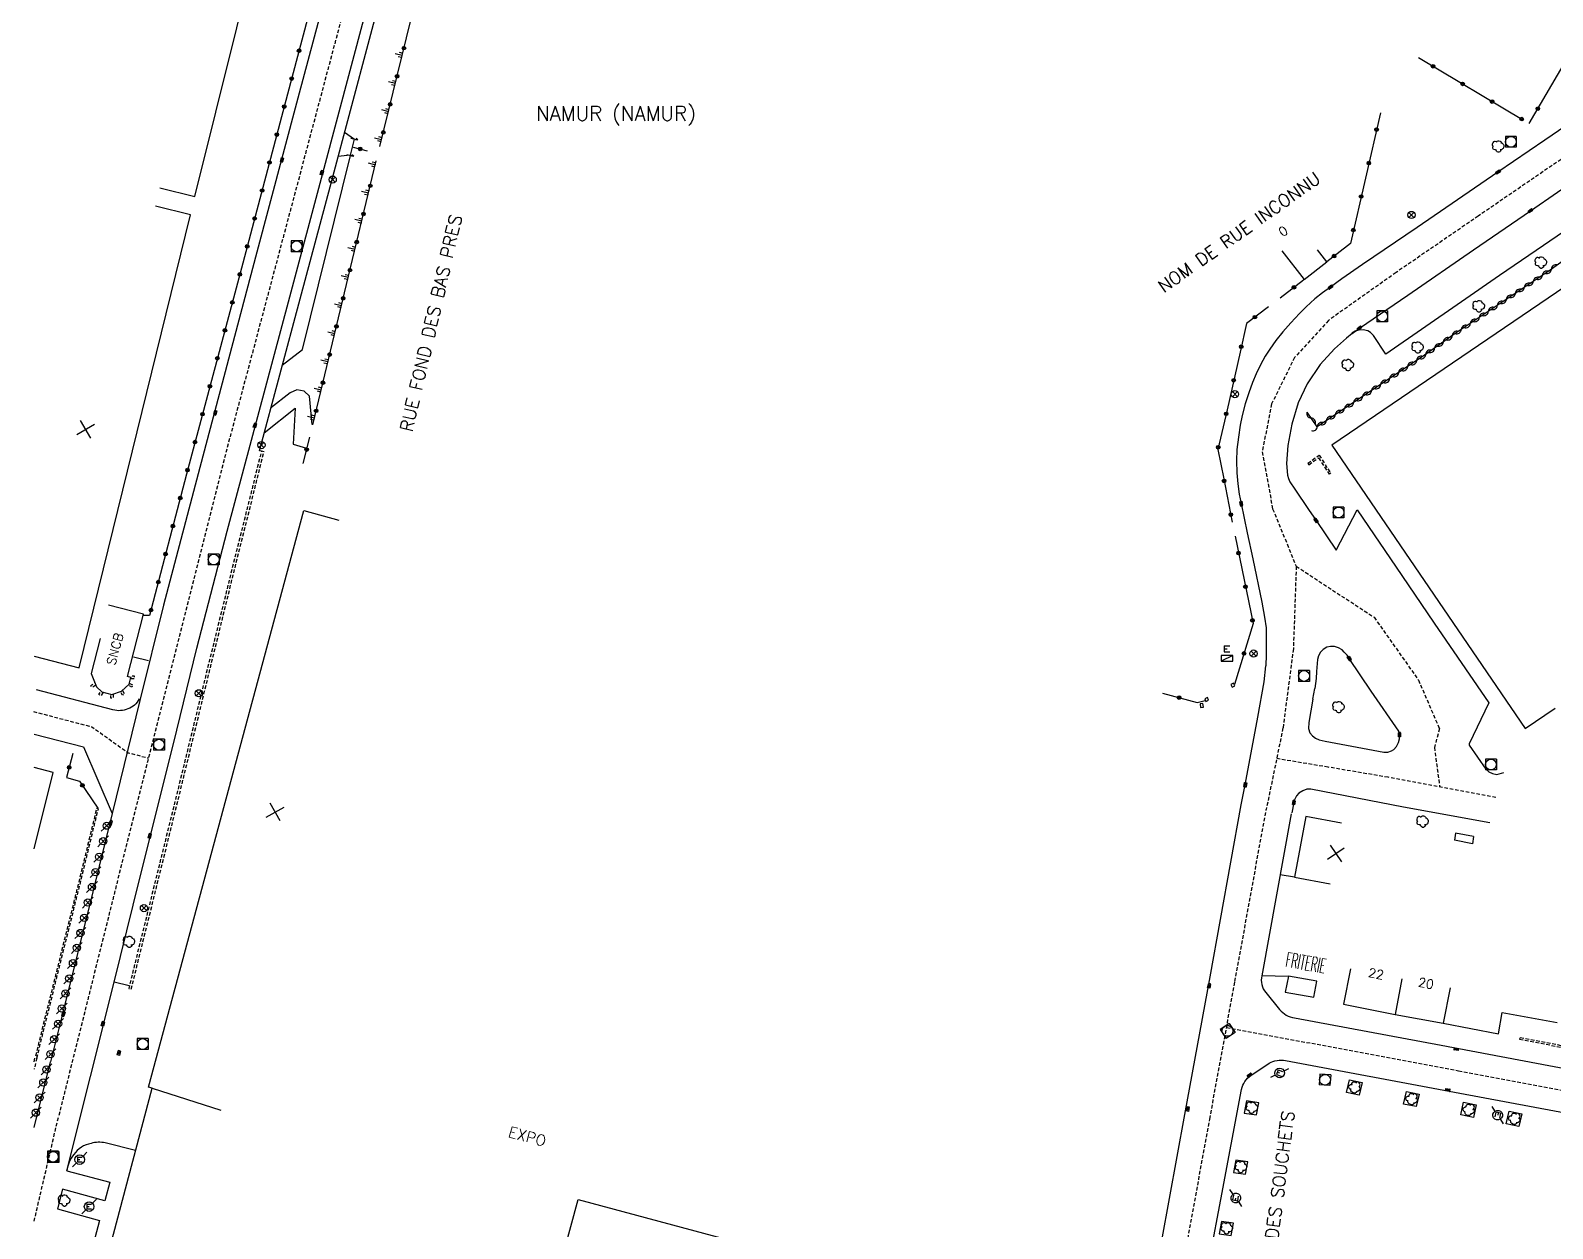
# Model space of a CAD drawing. Header units: millimetres. Extents: x 183999 to 185000, y 128000 to 129001.
# Drawn here: x 183999.5 to 184209.9, y 128582.9 to 128748.5 of the extents above; entities that cross this region are included whole.
import ezdxf
from ezdxf.enums import TextEntityAlignment as Align

# ---------------------------------------------------------------- set-up
doc = ezdxf.new("R2010")
doc.units = ezdxf.units.MM
doc.linetypes.add('DASHED', pattern=[0.75, 0.5, -0.25])
doc.layers.get('0').update_dxf_attribs({"linetype": 'CONTINUOUS'})
for name, color, linetype in [('W0001', 6, 'DASHED'), ('W0008', 7, 'CONTINUOUS'), ('W0100', 7, 'CONTINUOUS'), ('W0105', 7, 'CONTINUOUS'), ('W0112', 1, 'DASHED'), ('W0211', 2, 'CONTINUOUS'), ('W0300', 7, 'CONTINUOUS'), ('W0310', 3, 'CONTINUOUS'), ('W0322', 7, 'CONTINUOUS'), ('W0334', 7, 'CONTINUOUS'), ('W0400', 7, 'CONTINUOUS'), ('W0420', 7, 'CONTINUOUS'), ('W0430', 7, 'CONTINUOUS'), ('W0454', 7, 'CONTINUOUS'), ('W0469', 7, 'CONTINUOUS'), ('W0471', 7, 'CONTINUOUS'), ('W0980', 7, 'CONTINUOUS'), ('W0984', 7, 'CONTINUOUS'), ('W0989', 7, 'CONTINUOUS'), ('W0991', 7, 'CONTINUOUS'), ('W1102', 7, 'CONTINUOUS')]:
    doc.layers.add(name, color=color, linetype=linetype)
doc.styles.get("Standard").update_dxf_attribs({"font": 'romans.shx', "width": 0.85})

# ---------------------------------------------------------------- blocks, each defined once
blk = doc.blocks.new('T400')
for p, q in [((-0.15, 0.3), (0.15, 0.3)), ((-0.15, -0.25), (-0.15, 0.3)), ((-0.15, 0.15), (0.15, 0.15)), ((-0.15, 0), (0.15, 0)), ((0.15, 0.3), (0.15, -0.25)), ((-0.15, -0.15), (0.15, -0.15)), ((-0.15, -0.25), (-0.15, -0.3)), ((-0.15, -0.3), (0.15, -0.3)), ((0.15, -0.3), (0.15, -0.25))]:
    blk.add_line(p, q)
blk = doc.blocks.new('T471')
for p, q in [((-0.333334, 0.333334), (-0.333334, -0.333334)), ((-0.333334, 0.333334), (0.333334, 0.333334)), ((-0.333334, 0), (0, 0)), ((0.500001, 0.500001), (1.000002, 1.000002)), ((-0.500001, -0.500001), (-1.000002, -1.000002)), ((-0.333334, -0.333334), (0.333334, -0.333334))]:
    blk.add_line(p, q)
blk.add_ellipse((0, 0), major_axis=(0.471405, 0.471405), ratio=1, start_param=5.4977871438, end_param=11.780972451)
blk = doc.blocks.new('T420')
for p, q in [((0.75, 0.75), (-0.75, 0.75)), ((-0.75, 0.75), (-0.75, -0.75)), ((0.75, 0.75), (0.75, -0.75)), ((0.75, -0.75), (-0.75, -0.75))]:
    blk.add_line(p, q)
blk.add_ellipse((0, 0), major_axis=(-0.53, 0.53), ratio=1, start_param=3.926991, end_param=10.210176)
blk = doc.blocks.new('T300')
for p, q in [((-0.8, 0.51), (-0.86, 0.34)), ((-0.86, 0.34), (-0.86, 0.17)), ((-0.86, 0.17), (-0.74, 0.06)), ((-0.69, 0.63), (-0.8, 0.51)), ((-0.8, -0.06), (-0.74, 0.06)), ((-0.74, 0.06), (-0.69, 0.11)), ((-0.57, 0.69), (-0.69, 0.63)), ((-0.46, 0.69), (-0.57, 0.69)), ((-0.29, 0.63), (-0.46, 0.69)), ((-0.29, 0.63), (-0.17, 0.74)), ((-0.23, 0.57), (-0.29, 0.63)), ((-0.17, 0.74), (-0.06, 0.8)), ((-0.06, 0.8), (0.06, 0.8)), ((0.06, 0.8), (0.23, 0.74)), ((0.23, 0.74), (0.34, 0.63)), ((0.34, 0.63), (0.4, 0.51)), ((0.46, 0.46), (0.34, 0.46)), ((0.4, 0.51), (0.4, 0.46)), ((0.57, 0.4), (0.46, 0.46)), ((0.57, 0.4), (0.69, 0.29)), ((0.69, 0.29), (0.74, 0.17)), ((0.74, 0.06), (0.69, -0.17)), ((0.74, 0.17), (0.74, 0.06)), ((-0.8, -0.17), (-0.8, -0.06)), ((-0.8, -0.23), (-0.8, -0.17)), ((-0.74, -0.34), (-0.8, -0.23)), ((-0.69, -0.4), (-0.74, -0.34)), ((-0.51, -0.46), (-0.69, -0.4)), ((-0.4, -0.46), (-0.51, -0.46)), ((-0.4, -0.46), (-0.34, -0.46)), ((-0.34, -0.46), (-0.34, -0.4)), ((-0.34, -0.51), (-0.34, -0.46)), ((-0.29, -0.63), (-0.34, -0.51)), ((-0.17, -0.74), (-0.29, -0.63)), ((-0.06, -0.8), (-0.17, -0.74)), ((0.06, -0.8), (-0.06, -0.8)), ((0.17, -0.74), (0.06, -0.8)), ((0.23, -0.69), (0.17, -0.74)), ((0.29, -0.46), (0.23, -0.46)), ((0.29, -0.63), (0.23, -0.69)), ((0.46, -0.4), (0.29, -0.46)), ((0.34, -0.51), (0.29, -0.63)), ((0.34, -0.51), (0.34, -0.46)), ((0.57, -0.34), (0.46, -0.4)), ((0.63, -0.29), (0.57, -0.34)), ((0.69, -0.17), (0.63, -0.29))]:
    blk.add_line(p, q)
blk = doc.blocks.new('t991o')
at = {"color": 0, "linetype": 'Continuous'}
for p, q in [((-1, 1), (1, -1)), ((-1, -1), (1, 1))]:
    blk.add_line(p, q, dxfattribs=at)
blk = doc.blocks.new('T454')
for p, q in [((-0.25, 0.25), (0.25, -0.25)), ((-0.25, -0.25), (0.25, 0.25)), ((0.75, 0.75), (0.375, 0.375)), ((-0.375, -0.375), (-0.75, -0.75))]:
    blk.add_line(p, q)
blk.add_ellipse((0, 0), major_axis=(0.354, 0.354), ratio=1, start_param=5.497787143782138, end_param=11.78097245096172)
blk = doc.blocks.new('T469')
at = {"color": 0, "linetype": 'Continuous', "flags": 128}
for points in [[(-0.35, 0.35), (0.35, -0.35)], [(-0.35, -0.35), (0.35, 0.35)]]:
    blk.add_lwpolyline(points, dxfattribs=at)
at = {"color": 0, "linetype": 'Continuous'}
blk.add_circle((0, 0), 0.5, dxfattribs=at)
blk = doc.blocks.new('t105o')
for p, q in [((-0.5, 0), (0.5, 0)), ((0.5, 0), (0.2, 0.1)), ((0.5, 0), (0.2, -0.1))]:
    blk.add_line(p, q)
blk = doc.blocks.new('t322o')
at = {"color": 0, "linetype": 'Continuous'}
for radius in [0.25, 0.15]:
    blk.add_circle((0, 0), radius, dxfattribs=at)
blk = doc.blocks.new('t211o')
at = {"color": 0, "linetype": 'Continuous'}
for p, q in [((-0.29, 0.5), (-0.29, 0)), ((0, 1), (0, 0)), ((0.29, 0.5), (0.29, 0))]:
    blk.add_line(p, q, dxfattribs=at)
blk = doc.blocks.new('T430')
at = {"flags": 128}
for points in [[(0.8, 0.8), (-0.8, 0.8)], [(-0.8, 0.8), (-0.8, 0)], [(0.8, 0.8), (-0.8, 0)], [(-0.8, 0), (0.8, 0)], [(-0.4, 2.1), (0.4, 2.1)], [(-0.4, 2.1), (-0.4, 1.3)], [(-0.4, 1.7), (0, 1.7)], [(-0.4, 1.3), (0.4, 1.3)], [(0.8, 0), (0.8, 0.8)]]:
    blk.add_lwpolyline(points, dxfattribs=at)
blk = doc.blocks.new('t310o')
at = {"color": 0, "linetype": 'Continuous'}
for centre, start, end in [((-0.5, 0.38), 216.8699, 323.1304), ((0.5, -0.37), 36.8699, 143.1303)]:
    blk.add_arc(centre, 0.625, start, end, dxfattribs=at)

msp = doc.modelspace()

# ---------------------------------------------------------------- linework, layer by layer
at = {"layer": 'W0001', "flags": 128}
for points in [[(184000, 128854.35), (184016.09, 128852), (184022.22, 128851.1), (184032.6, 128851.04), (184057.95, 128845.31), (184070.39, 128835.66), (184066.04, 128824.56), (184060.37, 128815.03), (184052.86, 128789.01), (184042.35, 128749.62), (184026.55, 128690.29), (184012.73, 128635.76), (184003.39, 128598.39)], [(183999.9, 128654.33), (184007.98, 128652.23), (184012.99, 128648.63), (184015.81, 128647.91)]]:
    msp.add_lwpolyline(points, dxfattribs=at)
at = {"layer": 'W0001'}
for points in [[(184245.53, 128756.01), (184238.17, 128749.81), (184231.08, 128744.36), (184215.44, 128733.63), (184199.67, 128722.83), (184188.3, 128715.02), (184178.96, 128708.41), (184174.27, 128703.28), (184171.1, 128696.86), (184169.79, 128690.24), (184171.24, 128682.35), (184174.5, 128674.41), (184185.27, 128667.36), (184191.39, 128658.69), (184194.3, 128651.97), (184193.6, 128649.38), (184194.33, 128643.9)], [(184174.5, 128674.41), (184174.1, 128663), (184172.67, 128652.08), (184170.35, 128640.8)], [(184202.11, 128642.44), (184187.2, 128645.24), (184178.92, 128646.64), (184171.82, 128647.82)], [(184000, 128583.86), (184003.39, 128598.39), (184003.39, 128598.39)]]:
    msp.add_lwpolyline(points, dxfattribs=at)
for points in [[(184091.61, 128303.54, 0.039606), (184092.79, 128309.27, 0.108349), (184092.5, 128312.43), (184089.69, 128321.28, -0.083266), (184089.6, 128324.34, -0.044537), (184090.92, 128330.12), (184097.85, 128351.45), (184104.05, 128374.07), (184110.66, 128398.08), (184116.64, 128419.82), (184122.11, 128439.68), (184130.12, 128468.69), (184136.6, 128492.22), (184142.85, 128514.77), (184155.57, 128562.75), (184158.33, 128574.83), (184162.54, 128597.99), (184166.03, 128617.02), (184170.35, 128640.8)], [(184164.86, 128610.67), (184196.95, 128604.67), (184225.31, 128599.35, -0.19957), (184229.22, 128596.87), (184230.96, 128594.28, -0.184734), (184231.87, 128589.87), (184229.11, 128575.35), (184224.33, 128550.15), (184222.96, 128540.9), (184218.87, 128522.21), (184214.7, 128503.19), (184206.92, 128467.15, 0.014503), (184202.48, 128444.35), (184196.08, 128408.95), (184191.88, 128385.81), (184188.57, 128367.66, 0.173974), (184190.98, 128353.1, 5.111938)]]:
    msp.add_lwpolyline(points, format="xyb", dxfattribs=at)
at = {"layer": 'W0008'}
msp.add_line((184176.8, 128656.04), (184177.05, 128657.51), dxfattribs=at)
at = {"layer": 'W0008', "flags": 128}
for points in [[(184061.62, 128834.61), (184056.72, 128815.11), (184054.87, 128808.16), (184049.98, 128789.84), (184043.55, 128765.65), (184036.45, 128739.14), (184030.62, 128717.15), (184022.66, 128687.2), (184017.89, 128669.05), (184014.63, 128655.84), (184010.79, 128640.24), (184008.13, 128629.42), (184003.93, 128612.54), (184002.26, 128605.92)], [(184031.41, 128690.31), (184031.14, 128690.38), (184036.8, 128711.37), (184041.1, 128727.58), (184048.98, 128757.17), (184050.87, 128764.29), (184055.64, 128782.33), (184057.08, 128783.37), (184059.59, 128783.26)], [(184004.53, 128590.86), (184011.08, 128616.94), (184013.7, 128627.55), (184016.11, 128637.18), (184019.25, 128649.88), (184022.51, 128663.08), (184026.69, 128679.29), (184035.34, 128711.65), (184039.91, 128728.78), (184047.65, 128757.89)], [(184042.93, 128734.42), (184044.28, 128733.47)], [(184043.72, 128731.23), (184042.02, 128731.08)], [(184038.43, 128694.01), (184038.08, 128697.93), (184037.32, 128698.62), (184036.31, 128698.81), (184035.4, 128698.41), (184032.7, 128696.27)], [(184031.81, 128692.88), (184036.08, 128696.28), (184035.82, 128691.3), (184037.65, 128690.76)], [(184013.73, 128661.88), (184015.82, 128661.37)], [(184014.53, 128656.08), (184014.4, 128655.84), (184014.24, 128655.62), (184014.07, 128655.42), (184013.89, 128655.23), (184013.68, 128655.07), (184013.46, 128654.92), (184013.22, 128654.8), (184012.97, 128654.69), (184012.72, 128654.6), (184012.46, 128654.54), (184012.21, 128654.49), (184011.95, 128654.46), (184011.69, 128654.45), (184011.43, 128654.47), (184011.16, 128654.5), (184010.9, 128654.55), (184000.32, 128657.31)], [(184000, 128651.21), (184006.81, 128649.44), (184010.8, 128640.23)], [(184013.14, 128616.42), (184011.08, 128616.94)], [(184000, 128596.85), (184002.26, 128605.92)]]:
    msp.add_lwpolyline(points, dxfattribs=at)
at = {"layer": 'W0008'}
for points in [[(184182.25, 128706.59), (184183.25, 128707.34), (184189.91, 128711.87), (184199.03, 128718.16), (184206.88, 128723.57), (184218.1, 128731.27), (184227.96, 128738.01), (184237.66, 128744.71), (184239.84, 128746.22), (184241.07, 128747.03), (184241.87, 128747.5), (184242.67, 128747.82), (184243.42, 128748.06), (184244.25, 128748.2), (184244.85, 128748.27), (184245.28, 128748.3), (184246.23, 128748.23), (184247.18, 128748.11), (184248.13, 128747.9), (184248.96, 128747.58)], [(184218.45, 128739.88), (184208.85, 128733.31), (184202.39, 128728.91), (184191.23, 128721.24), (184183.68, 128716.12), (184180.81, 128714.15), (184179.23, 128713.01), (184178.12, 128712.22), (184177.08, 128711.38), (184175.88, 128710.3), (184174.97, 128709.37), (184173.76, 128708.09), (184172.63, 128706.81), (184171.67, 128705.61), (184170.84, 128704.43), (184170.2, 128703.46), (184169.56, 128702.26), (184168.97, 128701.04), (184168.46, 128699.81), (184167.93, 128698.4), (184167.46, 128696.85), (184167.02, 128695.27), (184166.73, 128693.93), (184166.5, 128692.27), (184166.31, 128690.54), (184166.25, 128688.99), (184166.3, 128687.32), (184166.42, 128685.79), (184166.62, 128684.38), (184166.89, 128683.07), (184167.7, 128679.02), (184168.49, 128675.46), (184169.76, 128669.45), (184170.12, 128667.4), (184170.32, 128665.92), (184170.36, 128663.66), (184170.36, 128662.16), (184170.3, 128660.64)], [(184228.03, 128738.09), (184227.59, 128737.75), (184227.25, 128737.32), (184227.07, 128736.8), (184227, 128736.26), (184227.07, 128735.76), (184227.3, 128735.26), (184228.98, 128732.75), (184223.3, 128728.81), (184215.63, 128723.49), (184202.61, 128714.61), (184197.36, 128710.97), (184186.87, 128703.73), (184185.18, 128706.3), (184184.79, 128706.71), (184184.38, 128706.98), (184183.75, 128707.09), (184183.17, 128707.06), (184182.67, 128706.93), (184182.2, 128706.62)], [(184182.25, 128706.59), (184181.44, 128705.97), (184179.79, 128704.49), (184177.8, 128702.31), (184176.01, 128699.63), (184174.78, 128696.99), (184173.89, 128694.05), (184173.36, 128691.12), (184173.15, 128688.64), (184173.27, 128687.03), (184173.41, 128686.57), (184173.62, 128686.1), (184174.29, 128685.06), (184176.21, 128682.26), (184177.24, 128680.74), (184180.04, 128676.62), (184182.92, 128682.2), (184189.11, 128673.15), (184193.57, 128666.57), (184201.12, 128655.54), (184198.4, 128649.86), (184198.39, 128649.69), (184200.71, 128646.35), (184201.14, 128645.99), (184201.65, 128645.77), (184202.22, 128645.65), (184203.2, 128645.9)], [(184176.79, 128656.04), (184176.23, 128652.82), (184176.18, 128652.01), (184176.39, 128651.41), (184176.75, 128650.98), (184177.17, 128650.66), (184177.67, 128650.44), (184178.48, 128650.23), (184186.62, 128648.71), (184187.16, 128648.72), (184187.68, 128648.88), (184187.99, 128649.08), (184188.36, 128649.51), (184188.64, 128650.03), (184188.79, 128650.54), (184188.78, 128651.12), (184188.67, 128651.6), (184184.86, 128657.16), (184181.84, 128661.67), (184181.53, 128662.14), (184181.13, 128662.54), (184180.84, 128662.86), (184180.35, 128663.13), (184179.79, 128663.32), (184179.25, 128663.32), (184178.72, 128663.23), (184178.24, 128662.93), (184177.85, 128662.54), (184177.57, 128662.04), (184177.45, 128661.52), (184177.38, 128660.97), (184177.3, 128659.87), (184177.24, 128658.88), (184177.05, 128657.51)], [(184166.9, 128641.43), (184167.46, 128644.21), (184169.17, 128653.57), (184170.08, 128658.43), (184170.3, 128660.64)], [(184201.27, 128638.94), (184189.34, 128641.12), (184176.51, 128643.6), (184175.95, 128643.58), (184175.39, 128643.38), (184174.88, 128643.06), (184174.54, 128642.67), (184174.24, 128642.13), (184174.17, 128641.74), (184173.91, 128640.32)]]:
    msp.add_lwpolyline(points, dxfattribs=at)
for points in [[(184173.81, 128640.17), (184169.76, 128617.81, 0.24422), (184170.28, 128615.47), (184172.19, 128613.16, 0.179217), (184174.28, 128611.97), (184194.53, 128608.22), (184229.94, 128601.54, 0.100304), (184230.95, 128601.55), (184234, 128602.07, 0.085529), (184235.8, 128603), (184248.93, 128611.9), (184265.45, 128623.12), (184293.88, 128642.37), (184322.03, 128661.3, 0.165342), (184323.38, 128663.23), (184323.73, 128664.81, 0.180333), (184323.22, 128666.91), (184312.82, 128681.99, 0.010959), (184301.12, 128697.47)], [(184101.21, 128561.92), (184121.74, 128565.46), (184149.01, 128570.04, 0.110609), (184151.33, 128571.11), (184153.85, 128573.53, 0.182705), (184154.88, 128575.4), (184159.1, 128598.61), (184162.58, 128617.64), (184166.9, 128641.43)], [(184228.43, 128592.66, -0.182231), (184228.91, 128590.38), (184226.17, 128575.91), (184223.17, 128560.12, -0.194415), (184221.95, 128558.18), (184219.49, 128556.51, -0.204392), (184217.17, 128556.03), (184199.32, 128559.44), (184165.43, 128565.85, -0.200249), (184163.51, 128567.12), (184161.8, 128569.56, -0.21534), (184161.24, 128571.77), (184164.08, 128586.88), (184166.94, 128602.1, -0.183932), (184168.22, 128604.01), (184170.76, 128605.7, -0.191567), (184173.01, 128606.09), (184196.4, 128601.72), (184224.78, 128596.4, -0.19883), (184226.75, 128595.17), (184228.44, 128592.65)]]:
    msp.add_lwpolyline(points, format="xyb", dxfattribs=at)
at = {"layer": 'W0008', "flags": 128}
msp.add_lwpolyline([(184014.01, 128593.63), (184009.84, 128594.69, 0.1273), (184007.88, 128594.63, 0.1951), (184005.49, 128593.1, 0.125234), (184004.53, 128590.86), (184010.48, 128589.27), (184009.8, 128586.68), (184003.92, 128588.32), (184003.23, 128585.58), (184009.06, 128583.99), (184006.63, 128574.9), (184000.93, 128576.46), (184000.29, 128573.72), (184005.92, 128572.16), (184003.46, 128562.84), (184000, 128563.78)], format="xyb", dxfattribs=at)
at = {"layer": 'W0100'}
for p, q in [((184172.53, 128718.02), (184175.61, 128714.08)), ((184199.01, 128637.05), (184198.85, 128636.05)), ((184198.85, 128636.05), (184196.36, 128636.54))]:
    msp.add_line(p, q, dxfattribs=at)
at = {"layer": 'W0100', "flags": 128}
for points in [[(184017.39, 128726.75), (184022.24, 128725.55), (184039.66, 128795.54), (184034.81, 128796.75)], [(184043.73, 128731.23), (184044.29, 128733.48)], [(184000, 128661.98), (184006.23, 128660.38), (184021.63, 128722.99), (184016.77, 128724.18)], [(184016.28, 128602.2), (184016.3, 128602.26), (184015.83, 128602.39), (184037.31, 128682.11), (184042.14, 128680.81)], [(184009.12, 128664.44), (184007.87, 128659.6), (184008.61, 128657.77), (184009.37, 128657.05), (184010.74, 128656.7), (184012.09, 128657.13), (184013.12, 128658.12), (184013.36, 128659.06), (184012.9, 128659.18), (184015.13, 128667.8), (184010.29, 128669.06)], [(184000, 128635.34), (184002.63, 128645.9), (184000, 128646.59)], [(184016.28, 128602.2), (184003.33, 128553.34), (184004.44, 128548.06), (184067.74, 128559.08), (184071.52, 128573.16), (184074.35, 128572.41), (184075.87, 128578.14), (184073.06, 128578.89), (184075.2, 128586.87), (184105.6, 128578.7), (184105.14, 128576.96), (184122.05, 128572.44), (184122.46, 128573.8), (184122.46, 128573.8)]]:
    msp.add_lwpolyline(points, dxfattribs=at)
at = {"layer": 'W0100'}
for points in [[(184259.9, 128689.51), (184264.04, 128692.31), (184260.68, 128697.26), (184261.06, 128697.53), (184256.03, 128704.89), (184254.39, 128703.77), (184237.51, 128728.69), (184238.71, 128729.53), (184238.15, 128730.35), (184225.21, 128721.39), (184224.84, 128722.01), (184179.41, 128691.17), (184190.19, 128675.33), (184206.15, 128652), (184210.28, 128654.82)], [(184175.61, 128714.08), (184178.72, 128716.5), (184177.45, 128718.15)], [(184180.76, 128638.89), (184175.84, 128639.8), (184174.28, 128631.44), (184179.2, 128630.53)], [(184199.01, 128637.05), (184196.52, 128637.54), (184196.36, 128636.54)], [(184181.98, 128618.78), (184181.03, 128613.87), (184188.19, 128612.47), (184194.83, 128611.23), (184202.45, 128609.78), (184202.99, 128612.73), (184210.56, 128611.36)]]:
    msp.add_lwpolyline(points, dxfattribs=at)
msp.add_lwpolyline([(184177.36, 128617.06), (184173.42, 128617.76), (184172.98, 128615.56), (184176.91, 128614.86)], close=True, dxfattribs=at)
at = {"layer": 'W0112'}
for p, q in [((184176.11, 128688.66), (184176.25, 128688.45)), ((184165.63, 128657.71), (184166, 128657.88)), ((184166, 128657.88), (184165.83, 128658.24)), ((184162.02, 128655.71), (184162.39, 128655.89)), ((184162.39, 128655.89), (184162.21, 128656.25)), ((184161.6, 128655.45), (184161.21, 128655.4)), ((184161.66, 128654.94), (184161.6, 128655.45))]:
    msp.add_line(p, q, dxfattribs=at)
at = {"layer": 'W0112', "flags": 128}
msp.add_lwpolyline([(184013.43, 128615.96), (184020.25, 128643.49), (184023.57, 128657.13), (184027.4, 128672.71), (184031.6, 128689.52), (184031.8, 128690.24), (184031.45, 128690.33), (184031.25, 128689.61), (184027.05, 128672.8), (184023.21, 128657.21), (184019.89, 128643.58), (184013.08, 128616.05)], close=True, dxfattribs=at)
at = {"layer": 'W0112'}
for points in [[(184176.11, 128688.66), (184177.66, 128689.76), (184179.27, 128687.29), (184179.06, 128687.15)], [(184176.25, 128688.45), (184177.6, 128689.4), (184179.06, 128687.15)], [(184165.83, 128658.24), (184165.46, 128658.07), (184165.63, 128657.71)], [(184162.21, 128656.25), (184161.84, 128656.07), (184162.02, 128655.71)], [(184161.21, 128655.4), (184161.27, 128654.9), (184161.66, 128654.94)], [(184215.11, 128608.93), (184214.81, 128607.43), (184205.42, 128609.24), (184205.38, 128609.04), (184214.97, 128607.19), (184215.3, 128608.9)], [(184000, 128605.91), (184000.14, 128606.48)], [(184000.38, 128606.42), (184000, 128604.88)]]:
    msp.add_lwpolyline(points, dxfattribs=at)
at = {"layer": 'W0112', "flags": 128}
for points in [[(184008.52, 128657.99), (184008.01, 128657.66), (184007.85, 128657.91), (184008.4, 128658.28)], [(184013.15, 128658.25), (184013.66, 128657.98), (184013.51, 128657.72), (184013, 128658)], [(184013.32, 128658.9), (184013.88, 128658.88), (184013.89, 128659.22), (184013.4, 128659.24), (184013.36, 128659.06)], [(184009.55, 128657), (184009.25, 128656.5), (184008.97, 128656.67), (184009.25, 128657.16)], [(184010.91, 128656.76), (184010.91, 128656.18), (184010.6, 128656.18), (184010.6, 128656.74)], [(184012.21, 128657.24), (184012.5, 128656.75), (184012.23, 128656.59), (184011.94, 128657.08)], [(184000.38, 128606.42), (184001.86, 128612.44), (184006.34, 128630.41), (184008.88, 128640.88), (184008.64, 128640.94), (184006.1, 128630.47), (184001.62, 128612.5), (184000.14, 128606.48)]]:
    msp.add_lwpolyline(points, dxfattribs=at)
at = {"layer": 'W0211', "flags": 128}
msp.add_lwpolyline([(184034.3, 128702.23), (184037.11, 128704.37), (184043.73, 128731.22)], dxfattribs=at)
at = {"layer": 'W0310'}
msp.add_lwpolyline([(184228.65, 128730.99), (184229.85, 128729.1), (184217.52, 128721.07), (184209.59, 128715.35), (184196.6, 128706.67), (184192.25, 128703.6), (184177.41, 128693.71), (184176.01, 128695.72)], dxfattribs=at)
at = {"layer": 'W0322'}
for p, q in [((184206.7, 128735.63), (184223.03, 128763.49)), ((184191.39, 128744.74), (184205.92, 128736.08)), ((184172.3, 128711.51), (184175.51, 128714.01))]:
    msp.add_line(p, q, dxfattribs=at)
at = {"layer": 'W0322', "flags": 128}
for points in [[(184047.27, 128812.25), (184053.9, 128810.61), (184047.99, 128788.44), (184041.96, 128765.74), (184035.03, 128739.67), (184028.86, 128716.3), (184021.07, 128687.17), (184015.97, 128667.61), (184015.14, 128667.63)], [(184047.8, 128732.45), (184058.26, 128775.1), (184058.9, 128775.05), (184067.01, 128776.85)], [(184044.09, 128732.36), (184046.07, 128731.85)], [(184038.52, 128693.96), (184047.31, 128730.46)], [(184037.19, 128688.6), (184038.11, 128692.26)], [(184005.36, 128648.53), (184004.48, 128645.23), (184006.28, 128644.72), (184008.8, 128640.98)]]:
    msp.add_lwpolyline(points, dxfattribs=at)
at = {"layer": 'W0322'}
for points in [[(184186.14, 128737.1), (184181.98, 128719.05), (184178.75, 128716.51)], [(184170.68, 128710.28), (184167.64, 128707.99), (184166.73, 128704), (184164.93, 128696.03), (184163.64, 128690.54), (184164.47, 128686.52), (184165.66, 128680.52)], [(184166.05, 128678.56), (184168.53, 128666.51), (184165.97, 128658.08)], [(184156.01, 128656.86), (184160.81, 128655.6), (184161.93, 128655.84)]]:
    msp.add_lwpolyline(points, dxfattribs=at)
at = {"layer": 'W0334'}
for points in [[(184174.28, 128631.44), (184172.29, 128631.77)], [(184169.76, 128617.83), (184173.42, 128617.76)]]:
    msp.add_lwpolyline(points, dxfattribs=at)
for points in [[(184181.45, 128601.67), (184181.85, 128603.42), (184183.6, 128603.06), (184183.2, 128601.31)], [(184189.34, 128600.07), (184189.75, 128601.81), (184191.5, 128601.45), (184191.09, 128599.71)], [(184167.64, 128600.51), (184167.32, 128598.82), (184168.99, 128598.56), (184169.31, 128600.26)], [(184197.24, 128598.57), (184197.64, 128600.32), (184199.39, 128599.96), (184198.99, 128598.21)], [(184203.54, 128597.35), (184203.95, 128599.09), (184205.7, 128598.73), (184205.29, 128596.99)], [(184166.13, 128592.32), (184165.81, 128590.62), (184167.48, 128590.37), (184167.8, 128592.07)], [(184164.17, 128583.84), (184163.85, 128582.15), (184165.52, 128581.89), (184165.84, 128583.59)]]:
    msp.add_lwpolyline(points, close=True, dxfattribs=at)
at = {"layer": 'W1102'}
for p, q in [((184189.12, 128617.39), (184188.19, 128612.47)), ((184195.76, 128616.14), (184194.83, 128611.23))]:
    msp.add_line(p, q, dxfattribs=at)
at = {"layer": 'W1102', "flags": 128}
msp.add_lwpolyline([(184016.3, 128602.26), (184025.83, 128599.24)], dxfattribs=at)

# ---------------------------------------------------------------- block references
at = {"layer": 'W0105'}
for p, rotation in [((184044.29, 128733.48), 347.8369499938739), ((184043.73, 128731.23), 347.3656113836025)]:
    msp.add_blockref('t105o', p, dxfattribs=dict(at, rotation=rotation))
at = {"layer": 'W0211'}
for p, rotation in [((184050.9, 128745.07), 76.22593011623488), ((184049.95, 128741.19), 76.22593011623488), ((184048.99, 128737.3), 76.22593011623488), ((184048.04, 128733.42), 76.22593011623488), ((184047.18, 128729.93), 76.47124425826684), ((184046.24, 128726.04), 76.47124425826684), ((184045.31, 128722.15), 76.47124425826684), ((184044.37, 128718.26), 76.47124425826684), ((184043.44, 128714.37), 76.47124425826684), ((184042.5, 128710.48), 76.47124425826684), ((184041.56, 128706.6), 76.47124425826684), ((184040.63, 128702.71), 76.47124425826684), ((184039.69, 128698.82), 76.47124425826684), ((184038.76, 128694.93), 76.47124425826684)]:
    msp.add_blockref('t211o', p, dxfattribs=dict(at, rotation=rotation))
at = {"layer": 'W0300'}
for p in [(184202.47, 128732.44), (184208.37, 128716.4), (184199.77, 128710.35), (184191.32, 128704.66), (184181.68, 128702.23), (184180.39, 128654.94), (184192.02, 128639.12), (184013.16, 128622.49), (184004.2, 128586.72)]:
    msp.add_blockref('T300', p, dxfattribs=at)
for p, rotation in [((184182.54, 128602.33), 257.024309388812), ((184190.44, 128600.72), 257.024309388812), ((184168.41, 128599.56), 351.416632157419), ((184198.33, 128599.23), 257.024309388812), ((184204.64, 128598), 257.024309388812), ((184166.9, 128591.37), 351.416632157419), ((184164.94, 128582.89), 351.416632157419)]:
    msp.add_blockref('T300', p, dxfattribs=dict(at, rotation=rotation))
at = {"layer": 'W0310'}
for p, rotation in [((184208.54, 128714.65), 213.7388323358589), ((184209.78, 128715.49), 215.7712869238945), ((184204.8, 128712.15), 213.7388323358589), ((184206.04, 128712.98), 213.7388323358589), ((184207.29, 128713.81), 213.7388323358589), ((184202.3, 128710.48), 213.7388323358589), ((184203.55, 128711.32), 213.7388323358589), ((184198.56, 128707.98), 213.7388323358589), ((184199.81, 128708.82), 213.7388323358589), ((184201.05, 128709.65), 213.7388323358589), ((184196.07, 128706.3), 215.257327845865), ((184197.31, 128707.15), 213.7388323358589), ((184192.4, 128703.71), 215.257327845865), ((184193.62, 128704.57), 215.257327845865), ((184194.85, 128705.44), 215.257327845865), ((184189.91, 128702.04), 213.6901415242873), ((184191.15, 128702.87), 213.6901415242873), ((184186.16, 128699.54), 213.6901415242873), ((184187.41, 128700.37), 213.6901415242873), ((184188.66, 128701.2), 213.6901415242873), ((184183.67, 128697.88), 213.6901415242873), ((184184.91, 128698.71), 213.6901415242873), ((184176.56, 128694.92), 124.95953992357), ((184179.92, 128695.38), 213.6901415242873), ((184181.17, 128696.21), 213.6901415242873), ((184182.42, 128697.04), 213.6901415242873), ((184177.42, 128693.72), 213.6901415242873), ((184178.67, 128694.55), 213.6901415242873)]:
    msp.add_blockref('t310o', p, dxfattribs=dict(at, rotation=rotation))
at = {"layer": 'W0322'}
for p, rotation in [((184051.14, 128746.04), 76.22593011623488), ((184036.64, 128745.69), 255.112226890169), ((184035.61, 128741.83), 255.112226890169), ((184050.19, 128742.16), 76.22593011623488), ((184193.42, 128743.53), 329.2022031359261), ((184197.51, 128741.1), 329.2022031359261), ((184034.58, 128737.96), 255.1892666711751), ((184049.23, 128738.27), 76.22593011623488), ((184201.58, 128738.66), 329.2022031359261), ((184207.9, 128737.68), 59.62276298799793), ((184205.67, 128736.23), 329.2022031359261), ((184033.56, 128734.1), 255.1892666711751), ((184048.28, 128734.39), 76.22593011623488), ((184185.61, 128734.78), 256.9941844006033), ((184045.08, 128732.11), 345.7322557906148), ((184032.54, 128730.23), 255.1892666711751), ((184184.54, 128730.15), 256.9941844006033), ((184046.48, 128727.01), 76.47124425826684), ((184031.52, 128726.36), 255.1892666711751), ((184183.47, 128725.53), 256.9941844006033), ((184045.54, 128723.12), 76.47124425826684), ((184030.49, 128722.49), 255.1892666711751), ((184182.4, 128720.9), 256.9941844006033), ((184029.47, 128718.63), 255.1892666711751), ((184044.61, 128719.24), 76.47124425826684), ((184179.73, 128717.29), 218.2464185690806), ((184028.44, 128714.76), 255.0297896659806), ((184043.67, 128715.35), 76.47124425826684), ((184174.18, 128712.97), 37.9305593732907), ((184027.41, 128710.9), 255.0297896659806), ((184042.73, 128711.46), 76.47124425826684), ((184168.79, 128708.85), 216.9300354631337), ((184026.38, 128707.03), 255.0297896659806), ((184041.8, 128707.57), 76.47124425826684), ((184166.9, 128704.76), 257.1510675351194), ((184025.34, 128703.17), 255.0297896659806), ((184040.86, 128703.68), 76.47124425826684), ((184039.93, 128699.79), 76.47124425826684), ((184165.85, 128700.13), 257.3152109846368), ((184024.31, 128699.3), 255.0297896659806), ((184023.28, 128695.44), 255.0297896659806), ((184038.99, 128695.9), 76.47124425826684), ((184164.81, 128695.49), 256.7654076495156), ((184022.24, 128691.58), 255.0297896659806), ((184037.68, 128690.54), 75.7727665622275), ((184163.72, 128690.87), 256.7654076495156), ((184021.21, 128687.71), 255.0297896659806), ((184164.53, 128686.22), 281.2308699419816), ((184020.2, 128683.84), 255.3847529105019), ((184165.46, 128681.56), 281.2308699419816), ((184019.19, 128679.97), 255.3847529105019), ((184018.18, 128676.1), 255.3847529105019), ((184166.52, 128676.23), 281.6460161382352), ((184017.17, 128672.23), 255.3847529105019), ((184167.48, 128671.58), 281.6460161382352), ((184016.16, 128668.36), 255.3847529105019), ((184168.44, 128666.93), 281.6460161382352), ((184167.28, 128662.37), 253.1325250954775), ((184158.31, 128656.26), 345.2663641353514), ((184004.85, 128646.6), 255.0818546267004), ((184006.68, 128644.13), 303.9953441413703)]:
    msp.add_blockref('t322o', p, dxfattribs=dict(at, rotation=rotation))
at = {"layer": 'W0400'}
for p, rotation in [((184034.28, 128730.59), 345.1688948956537), ((184039.79, 128728.81), 165.2213218248572), ((184202.39, 128728.91), 304.2176666259765), ((184206.88, 128723.57), 124.5899124145508), ((184179.23, 128713.01), 306.0062561035156), ((184183.25, 128707.34), 126.9490165710449), ((184025.04, 128695.64), 345.1128393440758), ((184030.53, 128693.88), 165.0252111242867), ((184166.89, 128683.07), 11.49234008789064), ((184177.24, 128680.74), 214.1722717274521), ((184181.84, 128661.67), 33.81666564992593), ((184188.78, 128651.12), 181.2243957519531), ((184167.46, 128644.21), 349.995346067788), ((184174.17, 128641.74), 169.1171569835942), ((184010.57, 128638.9), 346.1894179355035), ((184015.99, 128637.13), 165.9682733653935), ((184162.45, 128616.4), 169.6232606036317), ((184004.05, 128612.51), 344.4278398157484), ((184009.51, 128611.15), 166.0266959110415), ((184011.72, 128607.13), 165.8315549582502), ((184196.6, 128607.67), 259.315161295681), ((184168.06, 128604.07), 123.6406135925674), ((184195.47, 128602.02), 79.41095511576697), ((184159.52, 128599.38), 169.6933940043418)]:
    msp.add_blockref('T400', p, dxfattribs=dict(at, rotation=rotation))
at = {"layer": 'W0420'}
for p in [(184204.18, 128733.09), (184036.3, 128718.65), (184186.39, 128708.96), (184180.35, 128681.85), (184024.83, 128675.35), (184175.58, 128659.25), (184017.26, 128649.75), (184201.42, 128647.01), (184015.01, 128608.36), (184002.59, 128592.79), (184002.65, 128592.76)]:
    msp.add_blockref('T420', p, dxfattribs=at)
for p, rotation in [((184165, 128610.18), 33.6406135925674), ((184178.47, 128603.42), 355.684105252692)]:
    msp.add_blockref('T420', p, dxfattribs=dict(at, rotation=rotation))
at = {"layer": 'W0430'}
msp.add_blockref('T430', (184164.94, 128661.3), dxfattribs=at)
at = {"layer": 'W0454'}
for p in [(184010.04, 128638.55), (184009.55, 128636.4), (184009, 128634.24), (184008.48, 128632.13), (184008, 128630.08), (184007.43, 128627.92), (184006.93, 128625.81), (184006.4, 128623.72), (184005.91, 128621.65), (184005.38, 128619.54), (184004.86, 128617.42), (184004.34, 128615.37), (184003.83, 128613.28), (184003.31, 128611.17), (184002.78, 128609.03), (184002.27, 128606.96), (184001.71, 128604.86), (184001.27, 128603.05), (184000.76, 128600.97), (184000.24, 128598.88)]:
    msp.add_blockref('T454', p, dxfattribs=at)
at = {"layer": 'W0469'}
for p in [(184041.28, 128727.86), (184190.43, 128722.98), (184166.02, 128698.21), (184031.43, 128691.17), (184168.6, 128662.34), (184022.77, 128656.85), (184015.19, 128627.16)]:
    msp.add_blockref('T469', p, dxfattribs=at)
at = {"layer": 'W0471'}
for p, rotation in [((184172.2, 128604.37), 341.245769001239), ((184202.35, 128598.54), 257.024309388812), ((184166.14, 128587.08), 79.69339400434181)]:
    msp.add_blockref('T471', p, dxfattribs=dict(at, rotation=rotation))
for p in [(184006.31, 128592.4), (184007.61, 128585.9)]:
    msp.add_blockref('T471', p, dxfattribs=at)
at = {"layer": 'W0991'}
for p, rotation in [((184007.13, 128693.35), 76.18651970973981), ((184033.33, 128640.43), 74.91709267752364), ((184179.98, 128634.71), 349.4285605935146)]:
    msp.add_blockref('t991o', p, dxfattribs=dict(at, rotation=rotation))

# ---------------------------------------------------------------- texts
at = {"layer": 'W0980'}
msp.add_text('NAMUR (NAMUR)', height=2, dxfattribs=at).set_placement((184080.43, 128736.87), align=Align.MIDDLE)
at = {"layer": 'W0984'}
for s, height, rotation, p in [('0', 1.25, 34.7069, (184172.69, 128720.73)), ('SNCB', 1.25, 75.1493, (184011.18, 128662.97)), ('EXPO', 1.5, 344.9519, (184068.19, 128595.59))]:
    msp.add_text(s, height=height, rotation=rotation, dxfattribs=at).set_placement(p, align=Align.MIDDLE)
at = {"layer": 'W0984', "width": 0.5}
msp.add_text('FRITERIE', height=2, rotation=349.9166, dxfattribs=at).set_placement((184175.84, 128619.6), align=Align.MIDDLE)
at = {"layer": 'W0989'}
for s, rotation, p in [('NOM DE RUE INCONNU', 35.3006, (184166.62, 128720.6)), ('RUE FOND DES BAS PRES', 76.9715, (184054.88, 128708.04)), ('RUE DES SOUCHETS', 82.5502, (184171.87, 128587.38))]:
    msp.add_text(s, height=1.75, rotation=rotation, dxfattribs=at).set_placement(p, align=Align.MIDDLE)
at = {"layer": 'W0991'}
for s, rotation, p in [('22', 348.9871, (184185.55, 128618.08)), ('20', 349.382, (184192.44, 128616.76))]:
    msp.add_text(s, height=1.25, rotation=rotation, dxfattribs=at).set_placement(p, align=Align.MIDDLE)

doc.saveas('drawing.dxf')
